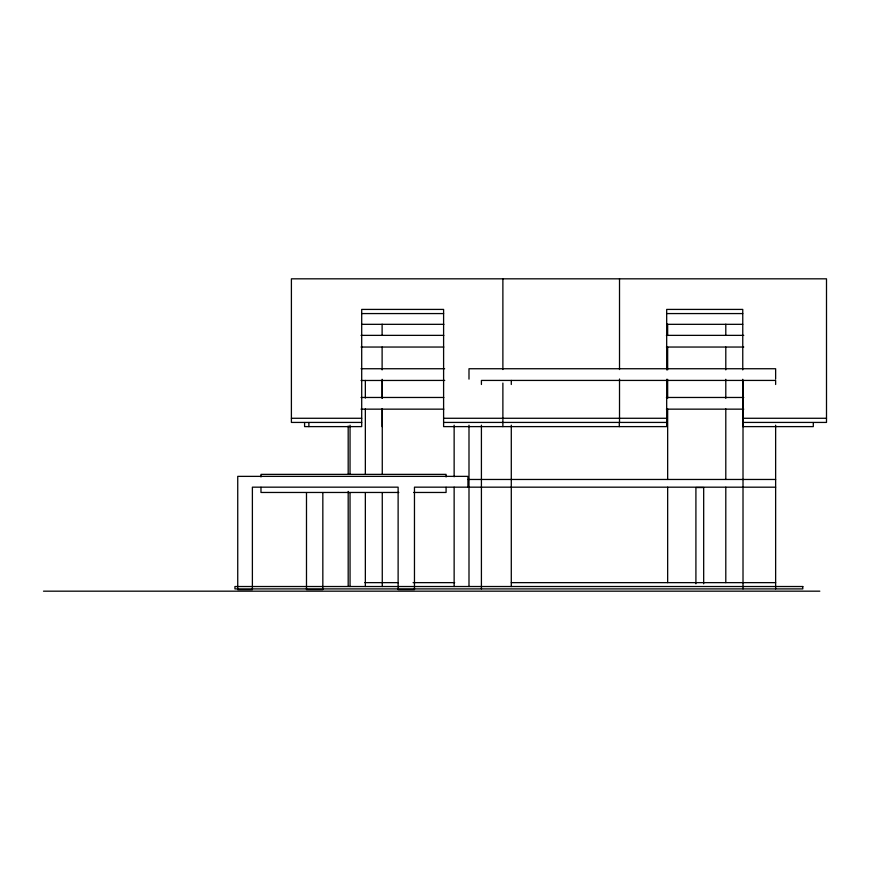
<?xml version="1.0" encoding="UTF-8"?>
<svg xmlns="http://www.w3.org/2000/svg" width="870" height="870" viewBox="0 0 870 870"><rect width="100%" height="100%" fill="white"/><g stroke="black" fill="none" stroke-linecap="round" stroke-linejoin="round"><path stroke-width="1.3" d="M361.702 313.57L443.602 313.57M666.681 313.57L742.762 313.57M361.702 324.325L443.907 324.325M666.681 324.325L742.762 324.325M361.039 335.363L443.82 335.363M666.387 335.363L743.752 335.363M361.039 347.043L443.82 347.043M666.387 347.043L743.752 347.043M361.039 368.739L444.635 368.739M361.039 380.484L444.722 380.429M361.039 397.47L443.82 397.47M666.387 397.47L743.752 397.47M361.039 409.15L443.82 409.15M666.387 409.15L743.752 409.15M291.406 418.274L361.702 418.274M443.602 418.274L666.681 418.274M742.762 418.274L826.5 418.274M361.702 422.428L291.396 422.428L291.406 278.824L826.5 278.824L826.5 422.428L742.762 422.428M443.602 422.428L666.681 422.428M468.016 479.468L775.638 479.468M775.638 487.189L414.468 487.167L414.468 589.588L398.123 589.588L398.123 487.167L252.387 487.167L252.387 589.664L237.738 589.664L237.738 476.368L467.919 476.368L467.919 487.167M398.797 492.463L260.978 492.463L260.978 487.298M413.652 492.463L446.082 492.463L446.082 487.298M364.824 582.639L398.351 582.639M413.098 582.639L454.662 582.639M511.288 582.639L775.638 582.639M43.5 591.176L819.823 591.176M813.298 422.548L813.298 426.615L742.762 426.615L742.762 379.298M775.638 379.124L775.638 368.739L468.995 368.739L468.995 379.124M775.638 384.496L775.638 380.429L481.414 380.429L481.414 384.496M775.638 425.202L775.638 588.903M743.013 380.429L743.013 588.903M742.762 369.891L742.762 309.415L666.681 309.415L666.681 369.891M725.797 324.195L725.797 335.102M725.797 347.043L725.797 369.891M725.797 379.298L725.797 398.351M725.797 408.867L725.797 479.468M725.797 487.189L725.797 582.639M703.678 583.813L703.678 487.537L695.913 487.537L695.913 583.813M667.66 324.195L667.66 335.102M667.66 347.043L667.66 369.891M667.66 379.298L667.66 398.351M667.66 408.867L667.66 479.468M667.66 487.189L667.66 582.639M666.681 379.298L666.681 426.615L443.602 426.615L443.602 309.415L361.702 309.415L361.702 426.615L304.587 426.615L304.587 422.548M619.516 278.824L619.516 369.532M619.516 379.015L619.516 422.428M619.299 422.581L619.299 426.615M511.288 380.429L511.288 384.496M511.288 425.202L511.288 586.521M502.882 278.824L502.882 369.532M502.882 383.072L502.882 426.615M481.414 425.202L481.414 588.903M468.995 425.202L468.995 586.521M454.14 425.202L454.14 476.76M454.14 487.189L454.14 586.521M446.082 476.956L446.082 474.367L260.978 474.367L260.978 476.956M382.267 380.429L382.267 398.068M382.267 408.922L382.267 474.041M382.267 492.572L382.267 586.521M382.115 324.195L382.115 335.102M382.115 347.043L382.115 369.891M382.115 379.298L382.115 398.351M382.115 408.867L382.115 426.615M365.346 380.429L365.346 398.068M365.346 408.922L365.346 474.041M365.346 492.561L365.346 586.521M350.055 425.202L350.034 474.041M350.034 492.561L350.055 586.521M348.185 426.028L348.185 474.215M348.185 491.419L348.185 586.326M322.835 492.55L322.835 589.588L306.49 589.588L306.49 492.55M308.883 422.548L308.883 426.615M802.803 586.521L234.933 586.521L234.933 588.903L802.803 588.903L802.803 586.521"/></g></svg>
